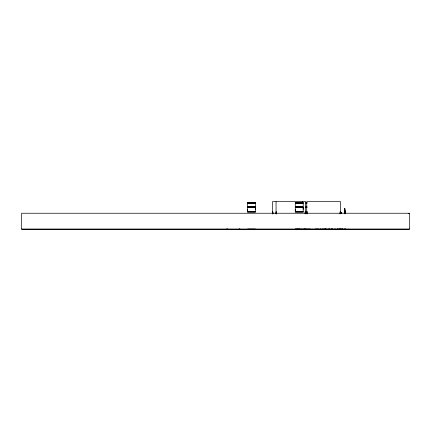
<?xml version="1.0" encoding="UTF-8"?>
<svg xmlns="http://www.w3.org/2000/svg" width="431" height="431" viewBox="0 0 431 431"><rect width="100%" height="100%" fill="white"/><g stroke="black" fill="none" stroke-linecap="round" stroke-linejoin="round"><path stroke-width="0.65" d="M247.556 211.362L247.556 207.478L255.464 207.478L255.454 211.362L247.556 211.362L247.566 209.418M255.454 209.418L255.454 207.478M295.283 211.362L295.283 207.478L303.192 207.478L303.182 211.362L295.283 211.362L295.294 209.418M303.182 209.418L303.182 207.478M344.816 209.962L344.811 213.792M344.913 213.577L344.892 211.271L344.897 213.593M348.129 229.292L312.497 229.351M344.892 213.749L344.875 210.441C344.897 214.902 344.816 203.89 344.865 210.511M408.157 213.566L409.45 213.243L409.45 229.351L21.658 229.351L21.658 213.243L409.45 213.243M255.464 202.78L247.556 202.78L255.47 202.796M255.47 202.936L247.55 202.947L247.566 206.697L255.464 206.697L255.464 202.953M305.962 202.947L306.985 202.936M247.566 203.184L255.454 203.184M295.294 203.184L303.182 203.184M305.967 203.184L306.985 203.184M305.967 206.697L306.985 206.697M247.502 206.966L255.518 206.966M295.23 206.966L303.246 206.966M305.951 206.966L306.985 206.966M247.502 207.209L255.518 207.209M295.23 207.209L303.246 207.209M305.951 207.209L306.985 207.209M305.967 207.478L306.985 207.478M344.902 210.441L344.832 211.206M305.967 211.362L306.985 211.362M247.502 211.632L255.518 211.632M295.23 211.632L303.246 211.632M305.951 211.632L306.985 211.632M247.502 211.869L255.518 211.869M272.467 211.923L273.071 211.923L273.028 213.873M295.23 211.869L303.246 211.869M305.951 211.869L307.308 211.923L307.303 213.873M340.533 211.923L339.962 211.923L339.962 213.873M247.556 212.144L255.464 212.144M295.283 212.144L303.192 212.144M305.967 212.144L306.985 212.144M341.724 212.327L341.724 213.437M340.743 212.397L341.519 212.397M344.854 212.451L345.129 212.451L345.129 213.749L345.107 212.451M21.55 229.023L409.45 229.012M316.042 229.179L326.095 229.179M348.189 229.351L348.189 228.996L348.129 229.351M345.355 228.996L345.355 229.351M345.107 228.909L345.069 229.351M344.902 228.909L344.875 229.351L344.854 228.909M344.439 213.792L344.439 208.367L344.369 213.674M343.033 228.996L343.033 229.351M342.273 228.996L342.273 229.351L342.252 228.909M342.009 228.909L342.047 229.351M341.831 228.996L341.837 229.351M341.788 228.909L341.788 229.351M341.541 213.367L341.541 212.327L340.716 212.327L340.716 213.367M341.476 212.327L341.519 213.437M340.781 212.327L340.808 213.437M340.533 213.873L340.533 201.649L306.732 201.649L306.732 213.873M340.501 228.996L340.501 229.351M340.442 228.909L340.442 229.351M340.237 228.909L340.237 229.351M339.585 229.351L339.472 229.028M339.456 228.996L339.456 229.351M339.213 228.909L339.213 229.351M338.992 228.909L338.992 229.351M338.734 228.996L338.734 229.351M337.446 228.909L337.446 229.351M337.225 228.909L337.225 229.351M337.134 228.996L337.134 229.351M335.932 228.996L335.932 229.351M335.609 228.996L335.609 229.351M334.984 228.996L334.984 229.351M334.165 228.996L334.165 229.351M333.971 228.996L333.971 229.351M332.473 228.909L332.473 229.351M332.258 228.909L332.258 229.351M331.983 228.909L331.983 229.351M331.795 228.909L331.816 229.351M331.197 228.909L331.197 229.351M330.981 228.909L330.981 229.351M329.521 228.909L329.58 229.351M329.494 228.996L329.489 229.351M329.327 228.909L329.327 229.351M328.492 228.996L328.444 229.351M328.4 228.996L328.4 229.351M327.846 228.996L327.846 229.351M326.854 228.996L326.854 229.351M326.326 228.996L326.326 229.351M325.378 228.909L325.378 229.351M325.346 228.909L325.357 229.351M325.157 228.909L325.125 229.351M324.08 228.909L324.08 229.351M323.87 228.909L323.87 229.351M322.372 228.996L322.372 229.351M322.102 228.996L322.108 229.351M320.734 228.996L320.734 229.351M320.346 228.996L320.346 229.351M318.708 228.996L318.708 229.351M317.211 228.909L317.211 229.351M317 228.909L317 229.351M315.934 228.909L315.934 229.351M315.724 228.909L315.724 229.351M314.226 228.996L314.226 229.351M312.588 228.996L312.588 229.351M305.859 228.823L305.859 229.351M305.073 213.873L305.029 211.923L305.633 211.923L305.633 213.873L305.59 201.649L272.467 201.649L272.467 213.873M304.631 228.823L304.631 229.351M302.61 201.649L302.61 202.953M299.303 228.823L299.303 229.351M298.069 228.823L298.069 229.351M297.115 228.823L297.115 229.351M295.882 228.823L295.882 229.351M276.503 213.873L276.503 211.923L275.915 211.923L275.915 213.873M276.368 211.923L276.368 213.873M276.05 201.649L276.05 213.873M272.511 211.923L272.511 213.873M239.916 228.996L239.916 229.351M239.561 228.996L239.561 229.351M239.377 228.996L239.377 229.351M239.027 228.996L239.027 229.351M227.59 228.996L227.59 229.351M227.239 228.996L227.239 229.351M227.056 228.996L227.056 229.351M226.706 228.996L226.706 229.351M303.192 202.78L295.283 202.78L303.198 202.796M306.985 202.78L305.967 202.78L306.985 202.791M303.198 202.953L295.278 202.947L295.294 206.697L303.192 206.697L303.192 202.953M341.325 212.742L340.867 212.742L340.867 213.437L341.325 213.437L341.325 212.742M255.47 229.179L247.55 229.179L255.47 229.184M310.95 229.179L295.278 229.179L310.95 229.184"/></g></svg>
